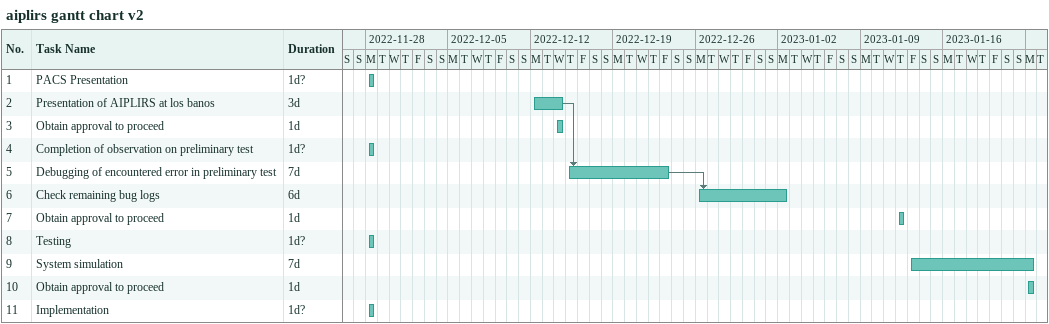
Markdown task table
aiplirs gantt chart v2

| ID | Task | Duration | Start | Finish | Predecessors |
|---|---|---|---|---|---|
| 1 | PACS Presentation | 1d? | 2022-11-28 | 2022-11-28 |  |
| 2 | Presentation of AIPLIRS at los banos | 3d | 2022-12-12 | 2022-12-14 |  |
| 3 | Obtain approval to proceed | 1d | 2022-12-14 | 2022-12-14 |  |
| 4 | Completion of observation on preliminary test | 1d? | 2022-11-28 | 2022-11-28 |  |
| 5 | Debugging of encountered error in preliminary test | 7d | 2022-12-15 | 2022-12-23 | 2 |
| 6 | Check remaining bug logs | 6d | 2022-12-26 | 2023-01-02 | 5 |
| 7 | Obtain approval to proceed | 1d | 2023-01-12 | 2023-01-12 |  |
| 8 | Testing | 1d? | 2022-11-28 | 2022-11-28 |  |
| 9 | System simulation | 7d | 2023-01-13 | 2023-01-23 |  |
| 10 | Obtain approval to proceed | 1d | 2023-01-23 | 2023-01-23 |  |
| 11 | Implementation | 1d? | 2022-11-28 | 2022-11-28 |  |
